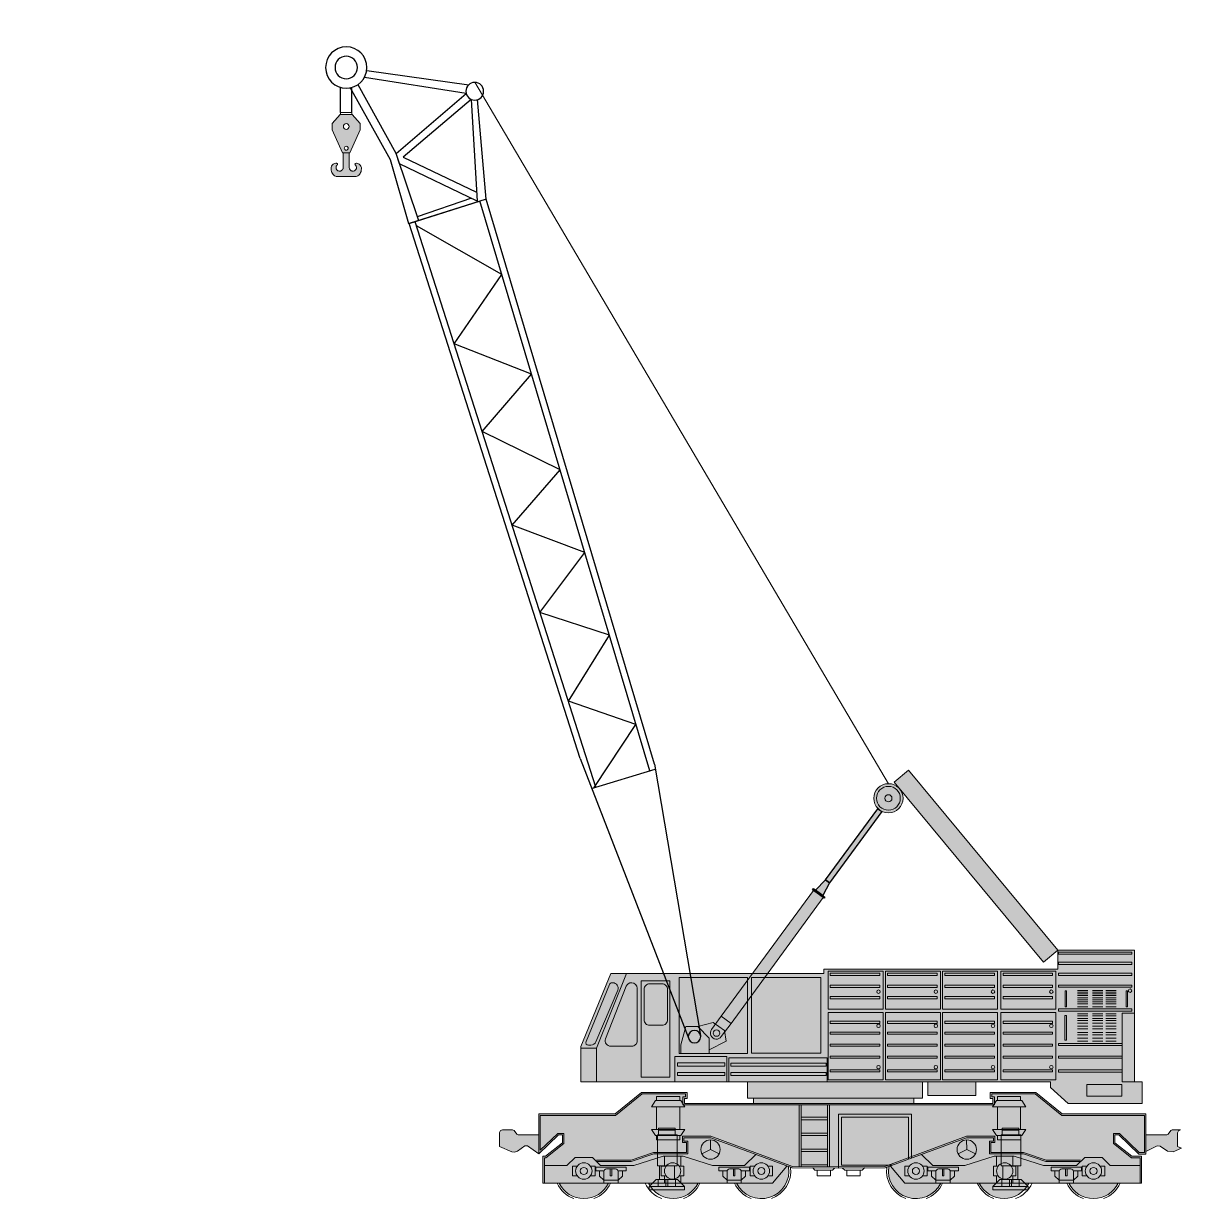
# Model space of a CAD drawing. Extents: x -47970 to 37163, y -191118 to -99096.
# Drawn here: x -42362 to -22142, y -119676 to -99096 of the extents above; entities that cross this region are included whole.
import ezdxf

# ---------------------------------------------------------------- set-up
doc = ezdxf.new("R2010")
doc.units = 0
doc.header["$LTSCALE"] = 45
doc.header["$MEASUREMENT"] = 0
doc.layers.get('0').update_dxf_attribs({"linetype": 'CONTINUOUS'})
doc.layers.add('2.Тонкая', color=7, linetype='CONTINUOUS', lineweight=18)
doc.layers.add('штриховка', color=7, linetype='CONTINUOUS', lineweight=9)
doc.layers.add('ЕДК500', color=250, linetype='CONTINUOUS')

# ---------------------------------------------------------------- blocks, each defined once
blk = doc.blocks.new('ход тележка 6 х 6')
at = {"layer": 'штриховка', "ltscale": 2.222222, "true_color": 0xffffff}
h = blk.add_hatch(color=7, dxfattribs=at)
h.dxf.hatch_style = 1
h.paths.add_polyline_path([(-5365, 1112), (-5730, 1112), (-5754, 1124), (-5803, 1189), (-5827, 1201), (-5970, 1201), (-5934, 1185), (-5920, 1151), (-5920, 911), (-5986, 882), (-5841, 818), (-5743, 828), (-5615, 918), (-5563, 922), (-5365, 821)])
h.paths.add_polyline_path([(-4018, 268), (-4882, 268, 0.62084)])
h.paths.add_polyline_path([(-2456, 268), (-3320, 268, 0.62084)])
h.paths.add_polyline_path([(-875, 561), (-903, 571), (-1153, 268), (-1782, 268, 0.862217)])
h.paths.add_polyline_path([(1782, 268), (1153, 268), (903, 571), (875, 561, 0.862217)])
h.paths.add_polyline_path([(3320, 268), (2456, 268, 0.62084)])
h.paths.add_polyline_path([(4882, 268), (4018, 268, 0.62084)])
h.paths.add_polyline_path([(5920, 1152), (5906, 1187), (5870, 1202), (5694, 1202), (5669, 1189), (5621, 1125), (5598, 1113), (5235, 1113), (5235, 783), (5431, 923), (5482, 919), (5610, 829), (5658, 811), (5708, 819), (5920, 912)])
h.paths.add_polyline_path([(4824, 1113), (4895, 1113), (5235, 783), (5235, 1113), (5235, 1478), (3905, 1478), (3443, 1853), (2648, 1853), (2648, 1751), (2694, 1751), (2694, 1662), (0, 1662), (-2694, 1662), (-2694, 1751), (-2648, 1751), (-2648, 1853), (-3443, 1853), (-3905, 1478), (-5365, 1478), (-5365, 1112), (-5365, 821), (-5365, 778), (-5240, 778), (-4895, 1113), (-4824, 1113), (-4824, 976), (-5120, 739), (-5288, 739), (-5288, 268), (-1153, 268), (-905, 569), (-903, 571), (-875, 561), (-810, 537), (0, 532), (810, 537), (903, 571), (1153, 268), (5164, 268), (5164, 739), (5120, 739), (4824, 976)])
at = {"color": 8, "lineweight": 9}
for p, q in [((2238, 857), (2086, 784)), ((2235, 1025), (2238, 857)), ((2238, 857), (2390, 784)), ((-841, 542), (-827, 537)), ((841, 542), (827, 537))]:
    blk.add_line(p, q, dxfattribs=at)
blk.add_circle((2238, 857), 169, dxfattribs=at)
at = {"color": 0, "lineweight": 20}
for centre, start, end in [((-1350, 482), 290.0531, 6.7541), ((1350, 482), 173.2459, 249.9469), ((-4450, 482), 204.6258, 249.9469), ((-4450, 482), 290.0531, 335.3742), ((-2912, 482), 204.6258, 249.9469), ((-2888, 482), 290.0531, 335.3742), ((-1350, 482), 204.6258, 249.9468), ((1350, 482), 290.0532, 335.3742), ((2888, 482), 204.6258, 249.9469), ((2912, 482), 290.0531, 335.3742), ((4450, 482), 204.6258, 249.9469), ((4450, 482), 290.0531, 335.3742)]:
    blk.add_arc(centre, 513, start, end, dxfattribs=at)
at = {"layer": '2.Тонкая', "color": 253, "lineweight": 9}
blk.add_line((-2238, 857), (-2390, 784), dxfattribs=at)
at = {"layer": '2.Тонкая', "ltscale": 2.222222}
for points in [[(-5288, 268), (-5288, 739), (-5120, 739), (-4824, 976), (-4824, 1113), (-4895, 1113), (-5240, 778), (-5365, 778), (-5365, 821), (-5365, 1112), (-5365, 1478), (-3905, 1478), (-3443, 1853), (-2648, 1853), (-2648, 1751), (-2694, 1751), (-2694, 1662), (0, 1662), (2694, 1662), (2694, 1751), (2648, 1751), (2648, 1853), (3443, 1853), (3905, 1478), (5235, 1478), (5235, 1113), (5235, 783), (4895, 1113), (4824, 1113), (4824, 976), (5120, 739), (5164, 739), (5164, 268)], [(-1272, 708), (-1272, 1475), (0, 1475), (0, 532)], [(-5365, 821), (-5563, 922), (-5615, 918), (-5743, 828), (-5841, 818), (-5986, 882), (-5920, 911), (-5920, 1151), (-5934, 1185), (-5970, 1201), (-5827, 1201), (-5803, 1189), (-5754, 1124), (-5730, 1112), (-5365, 1112)], [(4226, 646), (3621, 645), (3226, 783), (2634, 783), (2634, 1005), (2703, 1005), (2703, 1064), (2234, 1064), (810, 537), (0, 532), (-810, 537), (-2234, 1064), (-2703, 1064), (-2703, 1005), (-2634, 1005), (-2634, 783), (-3226, 783), (-3621, 645), (-4226, 646)], [(5235, 1113), (5598, 1113), (5621, 1125), (5669, 1189), (5694, 1202), (5870, 1202), (5906, 1187), (5920, 1152), (5920, 912), (5708, 819), (5658, 811), (5610, 829), (5482, 919), (5431, 923), (5235, 783)]]:
    blk.add_lwpolyline(points, dxfattribs=at)
at = {"layer": '2.Тонкая', "color": 253, "ltscale": 2.222222}
for points in [[(-5263, 268), (-5263, 714), (-5112, 714), (-4799, 964), (-4799, 1138), (-4905, 1138), (-5250, 803), (-5340, 803), (-5340, 821), (-5340, 1112), (-5340, 1453), (-3896, 1453), (-3434, 1828), (-2673, 1828), (-2673, 1776), (-2719, 1776), (-2719, 1637), (0, 1637), (2719, 1637), (2719, 1776), (2673, 1776), (2673, 1828), (3434, 1828), (3896, 1453), (5210, 1453), (5210, 1113), (5210, 843), (4905, 1138), (4799, 1138), (4799, 964), (5112, 714), (5139, 714), (5139, 268)], [(158, 558), (158, 1637)], [(193, 1637), (193, 558)], [(654, 1637), (654, 1420), (193, 1420), (193, 1637)], [(654, 561), (654, 1637)], [(689, 1637), (689, 561)], [(-1222, 689), (-1222, 1425), (-50, 1425), (-50, 582), (-932, 582)], [(-4226, 671), (-3625, 670), (-3231, 808), (-2659, 808), (-2659, 980), (-2728, 980), (-2728, 1089), (-2230, 1089), (-805, 562), (0, 557), (805, 562), (2230, 1089), (2728, 1089), (2728, 980), (2659, 980), (2659, 808), (3231, 808), (3625, 670), (4226, 671)]]:
    blk.add_lwpolyline(points, dxfattribs=at)
at = {"layer": '2.Тонкая', "ltscale": 2.222222}
for points in [[(-3269, 1603), (-2687, 1603), (-2756, 1711), (-3197, 1711)], [(-3178, 1711), (-2775, 1711), (-2775, 1785), (-3178, 1785)], [(3269, 1603), (2687, 1603), (2756, 1711), (3197, 1711)], [(3178, 1711), (2775, 1711), (2775, 1785), (3178, 1785)], [(-3178, 1603), (-2775, 1603), (-2775, 1209), (-3178, 1209)], [(3178, 1603), (2775, 1603), (2775, 1209), (3178, 1209)], [(-3269, 1209), (-2687, 1209), (-2756, 1101), (-3197, 1101)], [(-3180, 1027), (-2776, 1027), (-2776, 1101), (-3180, 1101)], [(3269, 1209), (2687, 1209), (2756, 1101), (3197, 1101)], [(3180, 1027), (2776, 1027), (2776, 1101), (3180, 1101)]]:
    blk.add_lwpolyline(points, close=True, dxfattribs=at)
at = {"layer": '2.Тонкая', "color": 253, "ltscale": 2.222222}
for points in [[(193, 1378), (654, 1378), (654, 1143), (193, 1143)], [(193, 1101), (654, 1101), (654, 866), (193, 866)], [(193, 824), (654, 824), (654, 589), (193, 589)], [(-450, 535), (-70, 532), (-107, 495), (-413, 495)], [(-375, 495), (-145, 495), (-145, 397), (-375, 397)], [(450, 535), (70, 532), (107, 495), (413, 495)], [(375, 495), (145, 495), (145, 397), (375, 397)]]:
    blk.add_lwpolyline(points, close=True, dxfattribs=at)
at = {"layer": '2.Тонкая', "color": 253, "lineweight": 9}
for points in [[(-2235, 1025), (-2238, 857), (-2086, 784)], [(-5263, 577), (-4744, 577), (-4602, 718), (-4298, 718), (-4156, 577), (-3577, 577), (-3064, 743), (-2716, 742), (-2205, 577), (-1644, 577), (-1448, 773)], [(-3043, 743), (-3043, 567)], [(-2757, 567), (-2757, 742)], [(5139, 577), (4744, 577), (4602, 718), (4298, 718), (4156, 577), (3577, 577), (3064, 743), (2716, 742), (2205, 577), (1644, 577), (1448, 773)], [(2757, 567), (2757, 742)], [(3043, 743), (3043, 567)], [(-4565, 397), (-4647, 397), (-4647, 482), (-4647, 567), (-4565, 567)], [(-4335, 397), (-4253, 397), (-4253, 482), (-4253, 567), (-4335, 567)], [(-3853, 485), (-3709, 485), (-3709, 546), (-4243, 546), (-4243, 485), (-4099, 485)], [(-3776, 485), (-3776, 392), (-3851, 320), (-4100, 320), (-4176, 392), (-4176, 485)], [(-3963, 517), (-3963, 399), (-3989, 399), (-3989, 517)], [(-3015, 567), (-3097, 567), (-3097, 482), (-3097, 397), (-3015, 397)], [(-2785, 567), (-2703, 567), (-2703, 482), (-2703, 397), (-2785, 397)], [(-1701, 485), (-1557, 485), (-1557, 546), (-2091, 546), (-2091, 485), (-1947, 485)], [(-2024, 485), (-2024, 392), (-1949, 320), (-1700, 320), (-1624, 392), (-1624, 485)], [(-1837, 517), (-1837, 399), (-1811, 399), (-1811, 517)], [(-1465, 567), (-1547, 567), (-1547, 482), (-1547, 397), (-1465, 397)], [(-1235, 567), (-1153, 567), (-1153, 482), (-1153, 397), (-1235, 397)], [(1235, 567), (1153, 567), (1153, 482), (1153, 397), (1235, 397)], [(1465, 567), (1547, 567), (1547, 482), (1547, 397), (1465, 397)], [(1701, 485), (1557, 485), (1557, 546), (2091, 546), (2091, 485), (1947, 485)], [(2024, 485), (2024, 392), (1949, 320), (1700, 320), (1624, 392), (1624, 485)], [(1837, 517), (1837, 399), (1811, 399), (1811, 517)], [(2785, 567), (2703, 567), (2703, 482), (2703, 397), (2785, 397)], [(3015, 567), (3097, 567), (3097, 482), (3097, 397), (3015, 397)], [(3853, 485), (3709, 485), (3709, 546), (4243, 546), (4243, 485), (4099, 485)], [(3776, 485), (3776, 392), (3851, 320), (4100, 320), (4176, 392), (4176, 485)], [(3963, 517), (3963, 399), (3989, 399), (3989, 517)], [(4335, 397), (4253, 397), (4253, 482), (4253, 567), (4335, 567)], [(4565, 397), (4647, 397), (4647, 482), (4647, 567), (4565, 567)], [(-3043, 397), (-3043, 268), (-2757, 268), (-2757, 397)], [(3043, 397), (3043, 268), (2757, 268), (2757, 397)]]:
    blk.add_lwpolyline(points, dxfattribs=at)
at = {"layer": '2.Тонкая'}
for points in [[(-5288, 268), (-1153, 268), (-905, 569)], [(5164, 268), (1153, 268), (905, 569)]]:
    blk.add_lwpolyline(points, dxfattribs=at)
at = {"layer": '2.Тонкая', "color": 253, "lineweight": 9}
for points in [[(-3895, 517), (-4056, 517, 0.414214), (-4100, 473), (-4100, 268), (-3851, 268), (-3851, 473, 0.414214)], [(-1905, 517), (-1744, 517, -0.414214), (-1700, 473), (-1700, 268), (-1949, 268), (-1949, 473, -0.414214)], [(1905, 517), (1744, 517, 0.414214), (1700, 473), (1700, 268), (1949, 268), (1949, 473, 0.414214)], [(3895, 517), (4056, 517, -0.414214), (4100, 473), (4100, 268), (3851, 268), (3851, 473, -0.414214)]]:
    blk.add_lwpolyline(points, format="xyb", close=True, dxfattribs=at)
for centre, radius in [((-2238, 857), 169), ((-4450, 482), 143), ((-2900, 482), 143), ((-1350, 482), 143), ((1350, 482), 143), ((2900, 482), 143), ((4450, 482), 143), ((-4450, 482), 62.7), ((-1350, 482), 62.7), ((1350, 482), 62.7), ((4450, 482), 62.7)]:
    blk.add_circle(centre, radius, dxfattribs=at)
for centre, start, end in [((-1350, 482), 206.3327, 8.8404), ((1350, 482), 171.1596, 333.6673), ((-4450, 482), 206.3327, 333.6673), ((-2888, 482), 206.3327, 333.6673), ((2888, 482), 206.3327, 333.6673), ((4450, 482), 206.3327, 333.6673)]:
    blk.add_arc(centre, 482, start, end, dxfattribs=at)
blk = doc.blocks.new('кабина ЕДК500')
at = {"layer": 'штриховка', "ltscale": 2.222222, "true_color": 0xffffff}
h = blk.add_hatch(color=7, dxfattribs=at)
h.dxf.hatch_style = 1
h.paths.add_polyline_path([(-968, 5612), (-1222, 5823), (-3829, 2678), (-3575, 2467)])
h.paths.add_polyline_path([(3978, 2272), (256, 2272), (256, 2348), (-3829, 2348), (-3829, 2678), (-5166, 2678), (-5166, 375), (-5300, 375), (-5300, 0), (-4011, 0), (-3700, 276), (-3700, 375), (4500, 375), (4500, 996)])
h.paths.add_polyline_path([(-1556, 375), (-2393, 375), (-2393, 141), (-1556, 141)], flags=17)
h.paths.add_polyline_path([(1590, 375), (-1466, 375), (-1466, 92), (1590, 92)], flags=17)
h.paths.add_polyline_path([(1486, 92), (-1311, 92), (-1311, 0), (1486, 0)], flags=17)
h = blk.add_hatch(color=7, dxfattribs=at)
h.dxf.hatch_style = 1
h.paths.add_polyline_path([(-1125, 5332, 1), (-614, 5332, 1)])
h = blk.add_hatch(color=7, dxfattribs=at)
h.dxf.hatch_style = 1
h.paths.add_polyline_path([(2050, 1524), (1879, 1399), (2049, 1167, 1), (2220, 1293)])
h.paths.add_polyline_path([(441, 3722), (270, 3596), (1879, 1399), (2050, 1524)])
h.paths.add_polyline_path([(441, 3755), (239, 3607), (255, 3585), (457, 3733)])
h.paths.add_polyline_path([(227, 3906), (159, 3857), (274, 3633), (405, 3729)])
h.paths.add_polyline_path([(-685, 5150), (-752, 5101), (159, 3857), (227, 3906)])
at = {"layer": 'штриховка', "ltscale": 2.222222}
h = blk.add_hatch(color=256, dxfattribs=at)
h.dxf.hatch_style = 1
h.paths.add_polyline_path([(-4951, 1577), (-5076, 1577), (-4951, 1453)])
h.paths.add_polyline_path([(-4950, 1181), (-5166, 1395), (-5166, 1052), (-4950, 838)])
h.paths.add_polyline_path([(-5166, 780), (-5166, 476), (-5064, 375), (-4950, 375), (-4950, 566)])
h = blk.add_hatch(color=2, dxfattribs=at)
h.dxf.hatch_style = 1
h.paths.add_polyline_path([(-4951, 1453), (-5076, 1577), (-5166, 1577), (-5166, 1395), (-4950, 1181)])
h.paths.add_polyline_path([(-4950, 838), (-5166, 1052), (-5166, 780), (-4950, 566)])
h.paths.add_polyline_path([(-5166, 476), (-5166, 375), (-5064, 375)])
at = {"linetype": 'Continuous'}
blk.add_circle((2517, 1167), 108, dxfattribs=at)
at = {"layer": '2.Тонкая', "ltscale": 2.222222}
blk.add_line((4228, 964), (3703, 2272), dxfattribs=at)
at = {"layer": '2.Тонкая', "color": 253, "ltscale": 2.222222}
for p, q in [((-4846, 1975), (-4668, 1975)), ((-4846, 1944), (-4668, 1944)), ((-4846, 1914), (-4668, 1914)), ((-4846, 1884), (-4668, 1884)), ((-4612, 1975), (-4434, 1975)), ((-4612, 1944), (-4434, 1944)), ((-4612, 1914), (-4434, 1914)), ((-4612, 1884), (-4434, 1884)), ((-4349, 1975), (-4171, 1975)), ((-4349, 1944), (-4171, 1944)), ((-4349, 1914), (-4171, 1914)), ((-4349, 1884), (-4171, 1884)), ((-4846, 1843), (-4668, 1843)), ((-4846, 1809), (-4668, 1809)), ((-4846, 1773), (-4668, 1773)), ((-4846, 1740), (-4668, 1740)), ((-4846, 1689), (-4668, 1689)), ((-4612, 1843), (-4434, 1843)), ((-4612, 1809), (-4434, 1809)), ((-4612, 1773), (-4434, 1773)), ((-4612, 1740), (-4434, 1740)), ((-4612, 1689), (-4434, 1689)), ((-4349, 1843), (-4171, 1843)), ((-4349, 1809), (-4171, 1809)), ((-4349, 1773), (-4171, 1773)), ((-4349, 1740), (-4171, 1740)), ((-4349, 1689), (-4171, 1689)), ((-4846, 1565), (-4668, 1565)), ((-4846, 1532), (-4668, 1532)), ((-4846, 1487), (-4668, 1487)), ((-4846, 1448), (-4668, 1448)), ((-4612, 1565), (-4434, 1565)), ((-4612, 1532), (-4434, 1532)), ((-4612, 1487), (-4434, 1487)), ((-4612, 1448), (-4434, 1448)), ((-4349, 1565), (-4171, 1565)), ((-4349, 1532), (-4171, 1532)), ((-4349, 1487), (-4171, 1487)), ((-4349, 1448), (-4171, 1448)), ((-4846, 1400), (-4668, 1400)), ((-4846, 1352), (-4668, 1352)), ((-4846, 1304), (-4668, 1304)), ((-4846, 1242), (-4668, 1242)), ((-4612, 1400), (-4434, 1400)), ((-4612, 1352), (-4434, 1352)), ((-4612, 1304), (-4434, 1304)), ((-4612, 1242), (-4434, 1242)), ((-4349, 1400), (-4171, 1400)), ((-4349, 1352), (-4171, 1352)), ((-4349, 1304), (-4171, 1304)), ((-4349, 1242), (-4171, 1242)), ((-4846, 1199), (-4668, 1199)), ((-4846, 1138), (-4668, 1138)), ((-4846, 1091), (-4668, 1091)), ((-4612, 1199), (-4434, 1199)), ((-4612, 1138), (-4434, 1138)), ((-4612, 1091), (-4434, 1091)), ((-4349, 1199), (-4171, 1199)), ((-4349, 1138), (-4171, 1138)), ((-4349, 1091), (-4171, 1091))]:
    blk.add_line(p, q, dxfattribs=at)
at = {"layer": '2.Тонкая', "ltscale": 2.222222}
for points in [[(-3829, 2678), (-1222, 5823), (-968, 5612), (-3575, 2467)], [(1879, 1399), (2050, 1524), (441, 3722), (270, 3596)], [(-3700, 375), (-3700, 276), (-4011, 0), (-5300, 0), (-5300, 375), (-5166, 375), (-5166, 2678), (-3829, 2678), (-3829, 2348), (256, 2348), (256, 2272), (3978, 2272), (4500, 996), (4500, 375)], [(-5120, 2644), (-3840, 2644), (-3840, 2606), (-5120, 2606)], [(-5120, 2468), (-3840, 2468), (-3840, 2429), (-5120, 2429)], [(-5120, 2275), (-3840, 2275), (-3840, 2236), (-5120, 2236)], [(-3795, 2312), (-2833, 2312), (-2833, 1645), (-3795, 1645)], [(-2776, 2312), (-1815, 2312), (-1815, 1645), (-2776, 1645)], [(-1779, 2312), (-817, 2312), (-817, 1645), (-1779, 1645)], [(-777, 2312), (185, 2312), (185, 1645), (-777, 1645)], [(-5120, 2068), (-3840, 2068), (-3840, 2030), (-5120, 2030)], [(2949, 2142), (3446, 2142), (3446, 457), (2949, 457)], [(-5045, 1967), (-5019, 1967), (-5019, 1688), (-5045, 1688)], [(-3980, 1967), (-3954, 1967), (-3954, 1688), (-3980, 1688)], [(-5120, 1652), (-3840, 1652), (-3840, 1613), (-5120, 1613)], [(-4951, 1577), (-5166, 1577), (-5166, 375), (-4950, 375)], [(-3981, 1536), (-3952, 1536), (-3952, 1108), (-3981, 1108)], [(-3795, 1587), (-2833, 1587), (-2833, 410), (-3795, 410)], [(-2776, 1587), (-1815, 1587), (-1815, 410), (-2776, 410)], [(-1779, 1587), (-817, 1587), (-817, 410), (-1779, 410)], [(-777, 1587), (185, 1587), (185, 410), (-777, 410)], [(-4950, 1048), (-3840, 1048), (-3840, 1010), (-4950, 1010)], [(-4950, 828), (-3840, 828), (-3840, 789), (-4950, 789)], [(4228, 375), (4500, 375), (4500, 964), (4228, 964)], [(1919, 375), (199, 375), (199, 800), (1919, 800)], [(2858, 822), (1952, 822), (1952, 375), (2858, 375)], [(-4950, 588), (-3840, 588), (-3840, 549), (-4950, 549)], [(-2393, 375), (-1556, 375), (-1556, 141), (-2393, 141)], [(-1466, 375), (1590, 375), (1590, 92), (-1466, 92)], [(-1311, 92), (1486, 92), (1486, 0), (-1311, 0)]]:
    blk.add_lwpolyline(points, close=True, dxfattribs=at)
at = {"layer": '2.Тонкая', "color": 253, "ltscale": 2.222222}
for points in [[(-3737, 2275), (-2871, 2275), (-2871, 2236), (-3737, 2236)], [(-2719, 2275), (-1853, 2275), (-1853, 2236), (-2719, 2236)], [(-1721, 2275), (-855, 2275), (-855, 2236), (-1721, 2236)], [(-720, 2275), (146, 2275), (146, 2236), (-720, 2236)], [(-3737, 2064), (-2871, 2064), (-2871, 2026), (-3737, 2026)], [(-2719, 2064), (-1853, 2064), (-1853, 2026), (-2719, 2026)], [(-1721, 2064), (-855, 2064), (-855, 2026), (-1721, 2026)], [(-720, 2064), (146, 2064), (146, 2026), (-720, 2026)], [(313, 879), (1524, 879), (1524, 2199), (313, 2199)], [(1594, 2199), (2784, 2199), (2784, 875), (1594, 875)], [(-3737, 1866), (-2871, 1866), (-2871, 1827), (-3737, 1827)], [(-2719, 1866), (-1853, 1866), (-1853, 1827), (-2719, 1827)], [(-1721, 1866), (-855, 1866), (-855, 1827), (-1721, 1827)], [(-720, 1866), (146, 1866), (146, 1827), (-720, 1827)], [(-3737, 1435), (-2871, 1435), (-2871, 1396), (-3737, 1396)], [(-3737, 1247), (-2871, 1247), (-2871, 1209), (-3737, 1209)], [(-2719, 1435), (-1853, 1435), (-1853, 1396), (-2719, 1396)], [(-2719, 1247), (-1853, 1247), (-1853, 1209), (-2719, 1209)], [(-1721, 1435), (-855, 1435), (-855, 1396), (-1721, 1396)], [(-1721, 1247), (-855, 1247), (-855, 1209), (-1721, 1209)], [(-720, 1435), (146, 1435), (146, 1396), (-720, 1396)], [(-720, 1247), (146, 1247), (146, 1209), (-720, 1209)], [(-3737, 1038), (-2871, 1038), (-2871, 999), (-3737, 999)], [(-2719, 1038), (-1853, 1038), (-1853, 999), (-2719, 999)], [(-1721, 1038), (-855, 1038), (-855, 999), (-1721, 999)], [(-720, 1038), (146, 1038), (146, 999), (-720, 999)], [(-3737, 828), (-2871, 828), (-2871, 789), (-3737, 789)], [(-2719, 828), (-1853, 828), (-1853, 789), (-2719, 789)], [(-1721, 828), (-855, 828), (-855, 789), (-1721, 789)], [(-720, 828), (146, 828), (146, 789), (-720, 789)], [(217, 706), (1883, 706), (1883, 654), (217, 654)], [(1987, 709), (2816, 709), (2816, 654), (1987, 654)], [(-3737, 590), (-2871, 590), (-2871, 552), (-3737, 552)], [(-2719, 590), (-1853, 590), (-1853, 552), (-2719, 552)], [(-1721, 590), (-855, 590), (-855, 552), (-1721, 552)], [(-720, 590), (146, 590), (146, 552), (-720, 552)], [(217, 538), (1883, 538), (1883, 486), (217, 486)], [(1987, 541), (2816, 541), (2816, 486), (1987, 486)], [(-4948, 127), (-4336, 127), (-4336, 329), (-4948, 329)]]:
    blk.add_lwpolyline(points, close=True, dxfattribs=at)
for points in [[(3084, 2091), (3302, 2091, -0.414214), (3397, 1996), (3397, 1461, -0.414214), (3302, 1366), (3084, 1366, -0.414214), (2989, 1461), (2989, 1996, -0.414214)], [(3517, 2014), (3517, 1095, 0.414214), (3612, 1000), (3980, 1000, 0.528596), (4069, 1130), (3708, 2049, 0.309448), (3619, 2109), (3612, 2109, 0.413083)], [(4239, 1076), (3858, 1978, -0.537016), (3945, 2110), (3960, 2110, -0.304439), (4004, 2080), (4412, 1083, -0.539474), (4367, 1017), (4325, 1018, -0.295938)]]:
    blk.add_lwpolyline(points, format="xyb", close=True, dxfattribs=at)
at = {"layer": '2.Тонкая', "ltscale": 2.222222}
blk.add_lwpolyline([(1879, 1399), (2050, 1524), (2220, 1293, -1.005995), (2049, 1168)], format="xyb", close=True, dxfattribs=at)
for points in [[(2263, 938), (1967, 1087), (1992, 1274), (2194, 1417), (2461, 1343)], [(2263, 875), (2263, 1141), (2461, 1343), (2668, 1343), (2757, 1023), (2757, 875)]]:
    blk.add_lwpolyline(points, dxfattribs=at)
for centre, radius in [((-869, 5332), 255), ((-869, 5332), 208), ((-869, 5332), 62.5), ((-5089, 1970), 30.2), ((-3714, 1953), 30.2), ((-2695, 1953), 30.2), ((-1698, 1953), 30.2), ((-696, 1953), 30.2), ((-3714, 1357), 30.2), ((-2695, 1357), 30.2), ((-1698, 1357), 30.2), ((-696, 1357), 30.2), ((2134, 1230), 56.6), ((-3714, 634), 30.2), ((-2695, 634), 30.2), ((-1698, 634), 30.2), ((-696, 634), 30.2)]:
    blk.add_circle(centre, radius, dxfattribs=at)
at = {"layer": 'ЕДК500', "linetype": 'Continuous', "ltscale": 2.222222}
for points in [[(159, 3857), (227, 3906), (-685, 5150), (-752, 5101)], [(274, 3633), (405, 3729), (227, 3906), (159, 3857)], [(255, 3585), (457, 3733), (441, 3755), (239, 3607)]]:
    blk.add_lwpolyline(points, close=True, dxfattribs=at)
blk = doc.blocks.new('крюк ЕДК500')
at = {"layer": 'штриховка', "ltscale": 2.222222}
h = blk.add_hatch(color=256, dxfattribs=at)
h.dxf.hatch_style = 1
h.paths.add_polyline_path([(105, 1085), (10, 1085), (227, 949)])
h.paths.add_polyline_path([(38, 841, -0.690624), (-50, 874, -0.098887), (-46, 893), (-194, 985), (-245, 928), (-245, 815), (-230, 781), (129, 557), (208, 734)])
h.paths.add_polyline_path([(-91, 474), (-64, 413), (0, 413), (5, 413)])
h = blk.add_hatch(color=2, dxfattribs=at)
h.dxf.hatch_style = 1
h.paths.add_polyline_path([(245, 928), (227, 949), (10, 1085), (6, 1085), (-99, 1085), (-105, 1085), (-194, 985), (-46, 893, -0.820024), (50, 874, -0.182995), (38, 841), (208, 734), (245, 815)])
h.paths.add_polyline_path([(-230, 781), (-91, 474), (5, 413), (64, 413), (129, 557)])
h.paths.add_polyline_path([(35, 496, -1), (-35, 496, -1)], flags=16)
at = {"layer": 'штриховка', "ltscale": 2.222222, "true_color": 0xffffff}
h = blk.add_hatch(color=7, dxfattribs=at)
h.dxf.hatch_style = 1
edge = h.paths.add_edge_path()
edge.add_spline(control_points=[(158, 0), (180, 5), (214, 13), (244, 52), (261, 89), (267, 134), (262, 181), (229, 219), (191, 234), (164, 231), (152, 222), (151, 207), (162, 201), (171, 187), (179, 168), (178, 146), (172, 130), (164, 117), (153, 106), (136, 97), (118, 94), (102, 96), (88, 101), (72, 111), (60, 126), (53, 146), (53, 177), (53, 217), (53, 251), (53, 264)], knot_values=[1, 1, 1, 1, 64.598148, 102.252315, 143.558916, 186.714976, 235.917349, 281.33454, 331.508406, 349.518034, 361.58195, 375.44827, 384.124752, 397.946455, 422.653102, 446.763702, 460.140732, 474.026092, 491.436944, 508.065747, 530.208139, 543.627937, 558.237211, 572.487572, 601.839098, 613.081689, 633.93674, 694.162473, 734.494594, 734.494594, 734.494594, 734.494594], weights=[1, 1, 1, 1, 1, 1, 1, 1, 1, 1, 1, 1, 1, 1, 1, 1, 1, 1, 1, 1, 1, 1, 1, 1, 1, 1, 1, 1, 1, 1], degree=3, periodic=0)
edge.add_spline(control_points=[(53, 264), (53, 314), (53, 364), (53, 413)], knot_values=[0, 0, 0, 0, 1, 1, 1, 1], weights=[1, 1, 1, 1], degree=3, periodic=0)
edge.add_line((53, 413), (0, 413))
edge.add_line((0, 413), (0, 0))
edge.add_spline(control_points=[(0, 0), (53, 0), (106, 0), (158, 0)], knot_values=[734.494594, 734.494594, 734.494594, 734.494594, 734.994594, 734.994594, 734.994594, 734.994594], weights=[1, 1, 1, 1], degree=3, periodic=0)
edge = h.paths.add_edge_path()
edge.add_line((0, 413), (-53, 413))
edge.add_spline(control_points=[(-53, 413), (-53, 364), (-53, 314), (-53, 264)], knot_values=[1468.989189, 1468.989189, 1468.989189, 1468.989189, 1469.989189, 1469.989189, 1469.989189, 1469.989189], weights=[1, 1, 1, 1], degree=3, periodic=0)
edge.add_spline(control_points=[(-53, 264), (-53, 251), (-53, 217), (-53, 177), (-53, 146), (-60, 126), (-72, 111), (-88, 101), (-102, 96), (-118, 94), (-136, 97), (-153, 106), (-164, 117), (-172, 130), (-178, 146), (-179, 168), (-171, 187), (-162, 201), (-151, 207), (-152, 222), (-164, 231), (-191, 234), (-229, 219), (-262, 181), (-267, 134), (-261, 89), (-244, 52), (-214, 13), (-180, 5), (-158, 0)], knot_values=[735.494594, 735.494594, 735.494594, 735.494594, 775.826716, 836.052448, 856.9075, 868.150091, 897.501617, 911.751978, 926.361252, 939.78105, 961.923442, 978.552244, 995.963097, 1009.848457, 1023.225487, 1047.336087, 1072.042734, 1085.864437, 1094.540919, 1108.407239, 1120.471155, 1138.480783, 1188.654649, 1234.07184, 1283.274213, 1326.430273, 1367.736874, 1405.391041, 1468.989189, 1468.989189, 1468.989189, 1468.989189], weights=[1, 1, 1, 1, 1, 1, 1, 1, 1, 1, 1, 1, 1, 1, 1, 1, 1, 1, 1, 1, 1, 1, 1, 1, 1, 1, 1, 1, 1, 1], degree=3, periodic=0)
edge.add_spline(control_points=[(-158, 0), (-106, 0), (-53, 0), (0, 0)], knot_values=[734.994594, 734.994594, 734.994594, 734.994594, 735.494594, 735.494594, 735.494594, 735.494594], weights=[1, 1, 1, 1], degree=3, periodic=0)
edge.add_line((0, 0), (0, 413))
at = {"layer": '2.Тонкая', "ltscale": 2.222222}
blk.add_lwpolyline([(-6, 1085), (-105, 1085), (-245, 928), (-245, 815), (-64, 413), (0, 413), (64, 413), (245, 815), (245, 928), (105, 1085), (6, 1085)], dxfattribs=at)
blk.add_lwpolyline([(-99, 1085), (100, 1085), (100, 1121), (-99, 1121)], close=True, dxfattribs=at)
for centre, radius in [((0, 874), 50.2), ((0, 496), 34.8)]:
    blk.add_circle(centre, radius, dxfattribs=at)
at = {"layer": '2.Тонкая', "ltscale": 1000}
blk.add_open_spline([(53, 413), (53, 364), (53, 314), (53, 264), (53, 251), (53, 217), (53, 177), (53, 146), (60, 126), (72, 111), (88, 101), (102, 96), (118, 94), (136, 97), (153, 106), (164, 117), (172, 130), (178, 146), (179, 168), (171, 187), (162, 201), (151, 207), (152, 222), (164, 231), (191, 234), (229, 219), (262, 181), (267, 134), (261, 89), (244, 52), (214, 13), (180, 5), (158, 0), (53, 0), (-53, 0), (-158, 0), (-180, 5), (-214, 13), (-244, 52), (-261, 89), (-267, 134), (-262, 181), (-229, 219), (-191, 234), (-164, 231), (-152, 222), (-151, 207), (-162, 201), (-171, 187), (-179, 168), (-178, 146), (-172, 130), (-164, 117), (-153, 106), (-136, 97), (-118, 94), (-102, 96), (-88, 101), (-72, 111), (-60, 126), (-53, 146), (-53, 177), (-53, 217), (-53, 251), (-53, 264), (-53, 314), (-53, 364), (-53, 413)], degree=3, knots=[0, 0, 0, 0, 1, 1, 1, 41.332122, 101.557854, 122.412905, 133.655497, 163.007022, 177.257384, 191.866658, 205.286456, 227.428848, 244.05765, 261.468502, 275.353863, 288.730893, 312.841493, 337.54814, 351.369843, 360.046324, 373.912645, 385.976561, 403.986189, 454.160055, 499.577245, 548.779618, 591.935678, 633.24228, 670.896446, 734.494594, 734.494594, 734.494594, 735.494594, 735.494594, 735.494594, 799.092742, 836.746909, 878.05351, 921.209571, 970.411944, 1015.829134, 1066.003, 1084.012628, 1096.076544, 1109.942865, 1118.619346, 1132.441049, 1157.147696, 1181.258296, 1194.635326, 1208.520687, 1225.931539, 1242.560341, 1264.702733, 1278.122531, 1292.731805, 1306.982167, 1336.333692, 1347.576283, 1368.431335, 1428.657067, 1468.989189, 1468.989189, 1468.989189, 1469.989189, 1469.989189, 1469.989189, 1469.989189], dxfattribs=at)
blk = doc.blocks.new('A$C08EF5166')
at = {"linetype": 'Continuous'}
for p, q in [((2562, 4072), (9237, 11920)), ((2590, 3935), (9321, 11849)), ((9237, 11920), (10293, 10986)), ((3337, 3294), (10211, 11059)), ((3788, 3638), (10293, 10986)), ((8451, 10826), (10162, 11004)), ((8725, 9381), (8451, 10826)), ((7662, 8180), (7275, 9443)), ((7275, 9443), (8725, 9381)), ((6146, 8115), (7662, 8180)), ((6522, 6892), (6146, 8115)), ((5460, 5692), (5169, 6967)), ((5169, 6967), (6522, 6892)), ((4382, 4475), (4192, 5818)), ((4192, 5818), (5460, 5692)), ((3359, 3275), (3138, 4579)), ((3138, 4579), (4382, 4475)), ((2562, 4072), (-90, 59)), ((3395, 3244), (2515, 4000)), ((3788, 3638), (76, -76))]:
    blk.add_line(p, q, dxfattribs=at)
for points in [[(12051, 13136), (10320, 13625)], [(9237, 11920), (10076, 13449)], [(9366, 11825), (10869, 11874), (10996, 12014), (10301, 13470)], [(10176, 13410), (9366, 11825)], [(10176, 13410), (10858, 12006), (9437, 11965)], [(10301, 13470), (12038, 13007)], [(12091, 12848), (11002, 12021), (10165, 11099)], [(9320, 11847), (10296, 10983), (11038, 11875), (12193, 12747)], [(9475, 11830), (10214, 11153)]]:
    blk.add_lwpolyline(points, dxfattribs=at)
for centre, radius in [((10178, 13564), 155), ((12398, 13038), 361), ((12398, 13038), 196), ((0, 0), 108)]:
    blk.add_circle(centre, radius, dxfattribs=at)
blk = doc.blocks.new('аутригер ЕДК-500')
at = {"layer": 'штриховка', "ltscale": 2.222222, "true_color": 0xffffff}
h = blk.add_hatch(color=7, dxfattribs=at)
h.dxf.hatch_style = 1
h.paths.add_polyline_path([(188, 184), (2, 184), (-185, 184), (-306, 63), (-306, 0), (2, 0), (310, 0), (310, 63)])
h.paths.add_polyline_path([(133, 421), (-130, 421), (-130, 184), (2, 184), (133, 184)])
h.paths.add_polyline_path([(165, 962), (-177, 962), (-177, 421), (165, 421)])
h.paths.add_polyline_path([(148, 1081), (-144, 1081), (-144, 962), (148, 962)])
at = {"layer": 'штриховка', "ltscale": 2.222222}
h = blk.add_hatch(color=256, dxfattribs=at)
h.dxf.hatch_style = 1
h.paths.add_polyline_path([(-177, 809), (-15, 962), (-177, 962)], flags=17)
h.paths.add_polyline_path([(165, 860), (165, 962), (107, 962), (-177, 693), (-177, 536)])
h.paths.add_polyline_path([(165, 581), (165, 745), (-177, 421), (-4, 421)])
h.paths.add_polyline_path([(165, 465), (118, 421), (165, 421)], flags=17)
h = blk.add_hatch(color=2, dxfattribs=at)
h.dxf.hatch_style = 1
h.paths.add_polyline_path([(-177, 809), (-177, 693), (107, 962), (-15, 962)])
h.paths.add_polyline_path([(165, 745), (165, 860), (-177, 536), (-177, 421), (-177, 421)])
h.paths.add_polyline_path([(165, 465), (165, 581), (-4, 421), (118, 421)], flags=17)
at = {"layer": '2.Тонкая', "lineweight": 9}
for p, q in [((-144, 1046), (148, 1046)), ((-130, 421), (-130, 184)), ((133, 421), (133, 184)), ((-148, 184), (-148, 63)), ((-17, 63), (-17, 184)), ((21, 63), (21, 184)), ((152, 184), (152, 63))]:
    blk.add_line(p, q, dxfattribs=at)
at = {"layer": '2.Тонкая', "ltscale": 2.222222}
blk.add_line((-306, 63), (310, 63), dxfattribs=at)
blk.add_lwpolyline([(-144, 962), (-144, 1081), (148, 1081), (148, 962)], dxfattribs=at)
at = {"layer": '2.Тонкая', "lineweight": 9}
blk.add_lwpolyline([(165, 421), (-177, 421), (-177, 962), (165, 962), (165, 421)], close=True, dxfattribs=at)
at = {"layer": '2.Тонкая', "ltscale": 2.222222}
blk.add_lwpolyline([(2, 0), (-306, 0), (-306, 63), (-185, 184), (2, 184), (188, 184), (310, 63), (310, 0)], close=True, dxfattribs=at)
blk = doc.blocks.new('*U135')
at = {"ltscale": 2.222222}
for p, q in [((8500, 18978), (8500, 19415)), ((8699, 18978), (8699, 19415))]:
    blk.add_line(p, q, dxfattribs=at)
at = {"layer": '2.Тонкая', "ltscale": 2.222222}
blk.add_line((-869, 7248), (6352, 19508), dxfattribs=at)
at = {"color": 1, "linetype": 'Continuous', "ltscale": 2.222222, "rotation": 23.80219409502078}
blk.add_blockref('A$C08EF5166', (2517, 2829), dxfattribs=at)
at = {"layer": 'ЕДК500'}
for name, p in [('крюк ЕДК500', (8599, 17857)), ('кабина ЕДК500', (0, 1662)), ('ход тележка 6 х 6', (0, 0)), ('аутригер ЕДК-500', (-3002, 150)), ('аутригер ЕДК-500', (2998, 150))]:
    blk.add_blockref(name, p, dxfattribs=at)

msp = doc.modelspace()

# ---------------------------------------------------------------- block references
at = {"layer": 'ЕДК500', "xscale": -1}
msp.add_blockref('*U135', (-28128.3, -119626), dxfattribs=at)

doc.saveas('drawing.dxf')
